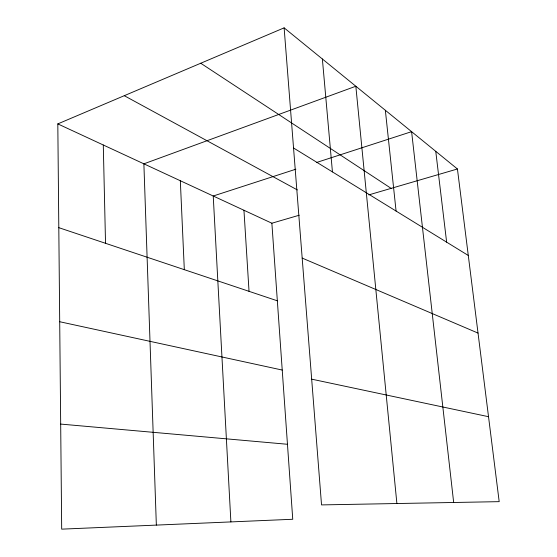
<?xml version="1.0" encoding="UTF-8"?>
<svg xmlns="http://www.w3.org/2000/svg" width="557" height="557" viewBox="0 0 557 557"><rect width="100%" height="100%" fill="white"/><g stroke="black" fill="none" stroke-linecap="round" stroke-linejoin="round"><path stroke-width="0.84" d="M57.81 123.898L271.872 223.218L292.752 519.263L61.688 529.15L57.81 123.898L284.126 27.85L457.429 168.987L499.19 501.655L321.535 504.907L284.126 27.85M295.878 169.196L213.227 196.008L230.89 521.909M316.362 162.553L411.602 131.661L453.67 502.491M271.872 223.218L299.227 215.225M368.783 194.894L457.429 168.987M60.685 424.079L287.461 444.277M311.676 379.164L488.531 416.699M59.703 321.73L282.232 370.057M58.798 227.66L277.344 300.808M302.179 258.079L478.031 333.086M124.267 95.693L297.382 189.944M293.546 147.988L468.284 255.468M200.729 63.24L391.125 188.363M435.755 151.337L446.637 242.156M385.353 110.286L396.076 211.054M396.89 503.528L355.832 86.244L143.88 163.835L156.35 525.098M322.371 58.993L332.438 171.904M243.952 210.261L249.035 291.332M180.322 180.74L184.318 269.672M103.289 145.001L105.531 243.305"/></g></svg>
